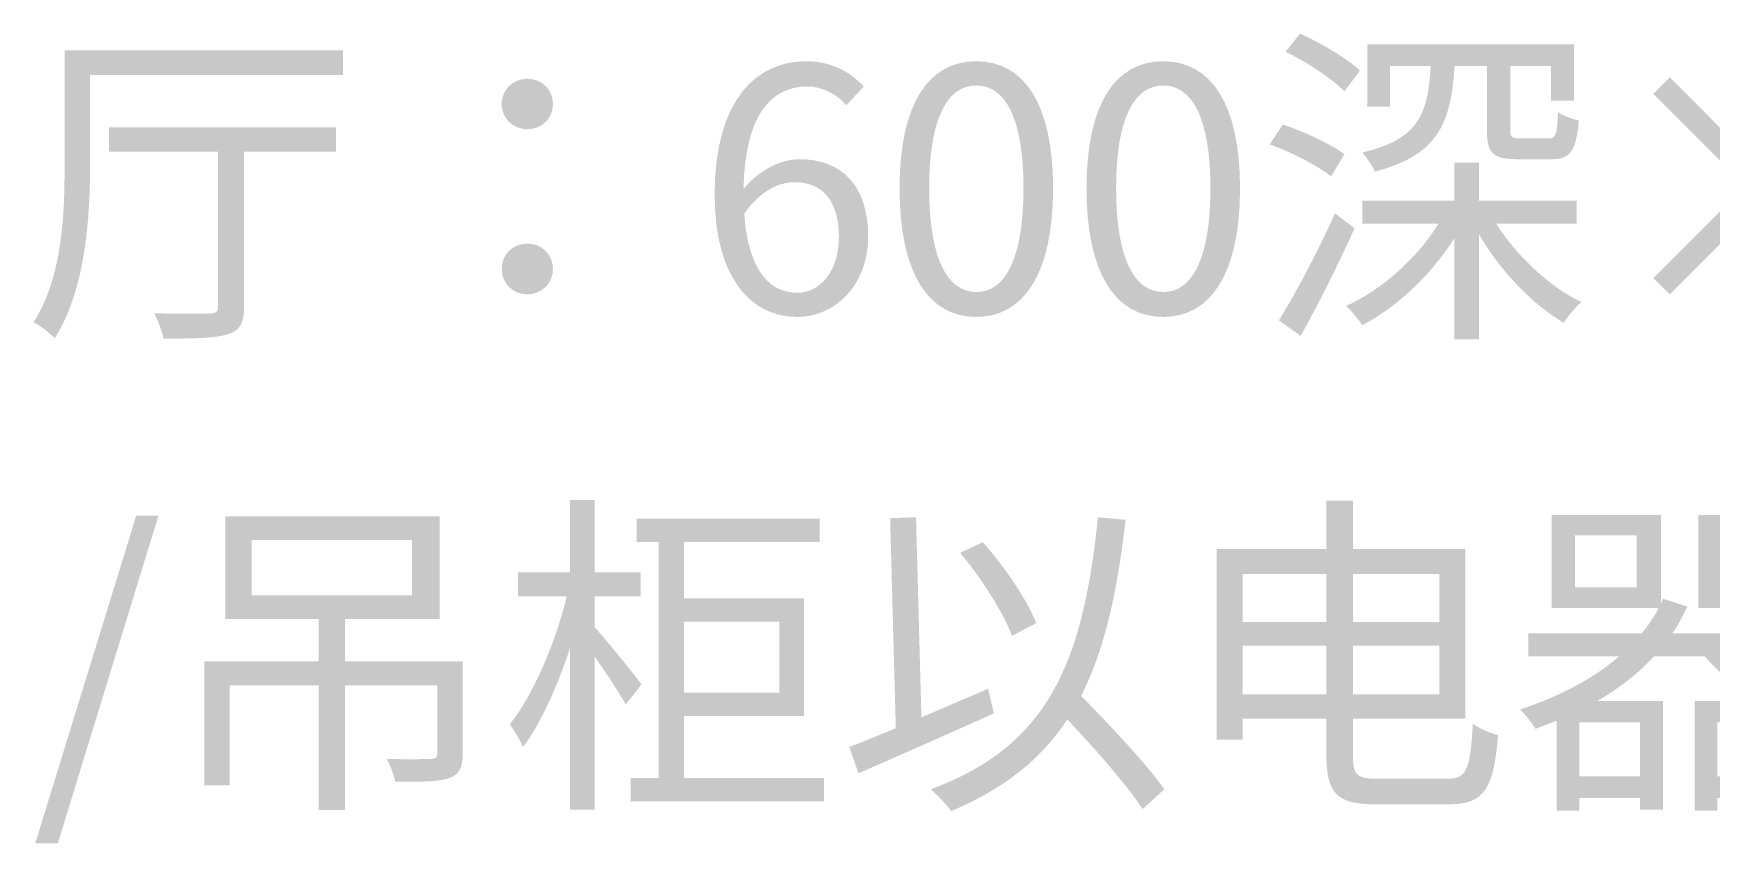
# Model space of a CAD drawing. Header units: millimetres. Extents: x -4600 to 229000, y -4300 to 19460.
# Drawn here: x 99061 to 100488, y 10144 to 10832 of the extents above; entities that cross this region are included whole.
import ezdxf

# ---------------------------------------------------------------- set-up
doc = ezdxf.new("R2010")
doc.units = ezdxf.units.MM
doc.header["$LTSCALE"] = 100
doc.layers.add('A-NOTE', color=7, linetype='Continuous', lineweight=18)

# ---------------------------------------------------------------- blocks, each defined once
blk = doc.blocks.new('A03_SHEET')
at = {"layer": 'A-NOTE'}
h = blk.add_hatch(color=256, dxfattribs=at)
edge = h.paths.add_edge_path()
edge.add_spline(control_points=[(20126.1, 10816.7), (20144.1, 10808.2), (20165.6, 10793.8), (20176.2, 10783.2)], knot_values=[0, 0, 0, 0, 1, 1, 1, 1], degree=3, periodic=0)
edge.add_line((20176.2, 10783.2), (20189.4, 10800.7))
edge.add_spline(control_points=[(20189.4, 10800.7), (20178.5, 10811), (20156.2, 10824.2), (20138.4, 10832.2)], knot_values=[0, 0, 0, 0, 1, 1, 1, 1], degree=3, periodic=0)
edge.add_line((20138.4, 10832.2), (20126.1, 10816.7))
h = blk.add_hatch(color=256, dxfattribs=at)
edge = h.paths.add_edge_path()
edge.add_line((20195.7, 10823), (20195.7, 10770))
edge.add_line((20195.7, 10770), (20214.9, 10770))
edge.add_line((20214.9, 10770), (20214.9, 10804.7))
edge.add_line((20214.9, 10804.7), (20249.6, 10804.7))
edge.add_spline(control_points=[(20249.6, 10804.7), (20247.3, 10762.3), (20238.1, 10742), (20191.4, 10731.1)], knot_values=[0, 0, 0, 0, 1, 1, 1, 1], degree=3, periodic=0)
edge.add_spline(control_points=[(20191.4, 10731.1), (20194.9, 10727.1), (20200.3, 10719.6), (20202, 10714.8)], knot_values=[0, 0, 0, 0, 1, 1, 1, 1], degree=3, periodic=0)
edge.add_spline(control_points=[(20202, 10714.8), (20255.3, 10728.8), (20266.8, 10754.9), (20269.9, 10804.7)], knot_values=[0, 0, 0, 0, 1, 1, 1, 1], degree=3, periodic=0)
edge.add_line((20269.9, 10804.7), (20297.4, 10804.7))
edge.add_line((20297.4, 10804.7), (20297.4, 10750.3))
edge.add_spline(control_points=[(20297.4, 10750.3), (20297.4, 10730.5), (20302.3, 10725.4), (20323.2, 10725.4), (20326.9, 10725.4), (20347.8, 10725.4), (20352.4, 10725.4), (20367.9, 10725.4), (20373.3, 10731.9), (20375.6, 10758.3)], knot_values=[0, 0, 0, 0, 1, 1, 1, 2, 2, 2, 3, 3, 3, 3], degree=3, periodic=0)
edge.add_spline(control_points=[(20375.6, 10758.3), (20369.9, 10759.7), (20361.9, 10762.3), (20357.9, 10765.5)], knot_values=[0, 0, 0, 0, 1, 1, 1, 1], degree=3, periodic=0)
edge.add_spline(control_points=[(20357.9, 10765.5), (20357, 10746), (20355.9, 10743.1), (20349.8, 10743.1), (20345.6, 10743.1), (20328.9, 10743.1), (20325.8, 10743.1), (20318.3, 10743.1), (20317.2, 10744.3), (20317.2, 10750.6)], knot_values=[0, 0, 0, 0, 1, 1, 1, 2, 2, 2, 3, 3, 3, 3], degree=3, periodic=0)
edge.add_line((20317.2, 10750.6), (20317.2, 10804.7))
edge.add_line((20317.2, 10804.7), (20351.9, 10804.7))
edge.add_line((20351.9, 10804.7), (20351.9, 10775.2))
edge.add_line((20351.9, 10775.2), (20371.6, 10775.2))
edge.add_line((20371.6, 10775.2), (20371.6, 10823))
edge.add_line((20371.6, 10823), (20195.7, 10823))
h = blk.add_hatch(color=256, dxfattribs=at)
edge = h.paths.add_edge_path()
edge.add_line((19087.6, 10817.9), (19087.6, 10720.2))
edge.add_spline(control_points=[(19087.6, 10720.2), (19087.6, 10678.9), (19085.8, 10624.8), (19061.2, 10586.7)], knot_values=[0, 0, 0, 0, 1, 1, 1, 1], degree=3, periodic=0)
edge.add_spline(control_points=[(19061.2, 10586.7), (19066.4, 10584.4), (19075.5, 10577.2), (19079.2, 10573.2)], knot_values=[0, 0, 0, 0, 1, 1, 1, 1], degree=3, periodic=0)
edge.add_spline(control_points=[(19079.2, 10573.2), (19105.3, 10613.9), (19109.3, 10675.8), (19109.3, 10720.2)], knot_values=[0, 0, 0, 0, 1, 1, 1, 1], degree=3, periodic=0)
edge.add_line((19109.3, 10720.2), (19109.3, 10797))
edge.add_line((19109.3, 10797), (19324.5, 10797))
edge.add_line((19324.5, 10797), (19324.5, 10817.9))
edge.add_line((19324.5, 10817.9), (19087.6, 10817.9))
edge = h.paths.add_edge_path(flags=0)
edge.add_line((19125.4, 10752.6), (19125.4, 10731.9))
edge.add_line((19125.4, 10731.9), (19218.2, 10731.9))
edge.add_line((19218.2, 10731.9), (19218.2, 10600.7))
edge.add_spline(control_points=[(19218.2, 10600.7), (19218.2, 10595.6), (19216.5, 10594.4), (19210.8, 10594.1), (19205, 10593.9), (19184.7, 10593.9), (19163.8, 10594.4)], knot_values=[0, 0, 0, 0, 1, 1, 1, 2, 2, 2, 2], degree=3, periodic=0)
edge.add_spline(control_points=[(19163.8, 10594.4), (19166.9, 10588.4), (19170.6, 10579.2), (19171.8, 10572.9)], knot_values=[0, 0, 0, 0, 1, 1, 1, 1], degree=3, periodic=0)
edge.add_spline(control_points=[(19171.8, 10572.9), (19198.7, 10572.9), (19216.2, 10573.2), (19226.5, 10576.7)], knot_values=[0, 0, 0, 0, 1, 1, 1, 1], degree=3, periodic=0)
edge.add_spline(control_points=[(19226.5, 10576.7), (19237.1, 10579.8), (19240.3, 10586.4), (19240.3, 10600.4)], knot_values=[0, 0, 0, 0, 1, 1, 1, 1], degree=3, periodic=0)
edge.add_line((19240.3, 10600.4), (19240.3, 10731.9))
edge.add_line((19240.3, 10731.9), (19318.5, 10731.9))
edge.add_line((19318.5, 10731.9), (19318.5, 10752.6))
edge.add_line((19318.5, 10752.6), (19125.4, 10752.6))
h = blk.add_hatch(color=256, dxfattribs=at)
edge = h.paths.add_edge_path()
edge.add_spline(control_points=[(19710.7, 10591.3), (19743.3, 10591.3), (19771.1, 10618.8), (19771.1, 10659.5), (19771.1, 10703.6), (19748.2, 10725.4), (19712.7, 10725.4), (19696.4, 10725.4), (19678, 10715.9), (19665.1, 10700.1)], knot_values=[0, 0, 0, 0, 1, 1, 1, 2, 2, 2, 3, 3, 3, 3], degree=3, periodic=0)
edge.add_spline(control_points=[(19665.1, 10700.1), (19666.3, 10765.2), (19690.1, 10787.2), (19719.3, 10787.2), (19731.9, 10787.2), (19744.5, 10780.9), (19752.5, 10771.2)], knot_values=[0, 0, 0, 0, 1, 1, 1, 2, 2, 2, 2], degree=3, periodic=0)
edge.add_line((19752.5, 10771.2), (19767.4, 10787.2))
edge.add_spline(control_points=[(19767.4, 10787.2), (19755.7, 10799.8), (19739.9, 10808.7), (19718.1, 10808.7), (19677.4, 10808.7), (19640.5, 10777.5), (19640.5, 10695.3), (19640.5, 10625.9), (19670.6, 10591.3), (19710.7, 10591.3)], knot_values=[0, 0, 0, 0, 1, 1, 1, 2, 2, 2, 3, 3, 3, 3], degree=3, periodic=0)
edge = h.paths.add_edge_path(flags=0)
edge.add_spline(control_points=[(19665.7, 10679.2), (19679.5, 10698.7), (19695.5, 10705.9), (19708.4, 10705.9), (19733.9, 10705.9), (19746.2, 10687.8), (19746.2, 10659.5), (19746.2, 10630.8), (19730.7, 10611.9), (19710.7, 10611.9), (19684.3, 10611.9), (19668.6, 10635.7), (19665.7, 10679.2)], knot_values=[0, 0, 0, 0, 1, 1, 1, 2, 2, 2, 3, 3, 3, 4, 4, 4, 4], degree=3, periodic=0)
h = blk.add_hatch(color=256, dxfattribs=at)
edge = h.paths.add_edge_path()
edge.add_spline(control_points=[(19863.1, 10591.3), (19902.9, 10591.3), (19928.4, 10627.4), (19928.4, 10700.7), (19928.4, 10773.5), (19902.9, 10808.7), (19863.1, 10808.7), (19823, 10808.7), (19797.8, 10773.5), (19797.8, 10700.7), (19797.8, 10627.4), (19823, 10591.3), (19863.1, 10591.3)], knot_values=[0, 0, 0, 0, 1, 1, 1, 2, 2, 2, 3, 3, 3, 4, 4, 4, 4], degree=3, periodic=0)
edge = h.paths.add_edge_path(flags=0)
edge.add_spline(control_points=[(19863.1, 10612.5), (19839.3, 10612.5), (19823, 10639.1), (19823, 10700.7), (19823, 10762), (19839.3, 10788.1), (19863.1, 10788.1), (19886.9, 10788.1), (19903.2, 10762), (19903.2, 10700.7), (19903.2, 10639.1), (19886.9, 10612.5), (19863.1, 10612.5)], knot_values=[0, 0, 0, 0, 1, 1, 1, 2, 2, 2, 3, 3, 3, 4, 4, 4, 4], degree=3, periodic=0)
h = blk.add_hatch(color=256, dxfattribs=at)
edge = h.paths.add_edge_path()
edge.add_spline(control_points=[(20022.1, 10591.3), (20061.9, 10591.3), (20087.4, 10627.4), (20087.4, 10700.7), (20087.4, 10773.5), (20061.9, 10808.7), (20022.1, 10808.7), (19982, 10808.7), (19956.8, 10773.5), (19956.8, 10700.7), (19956.8, 10627.4), (19982, 10591.3), (20022.1, 10591.3)], knot_values=[0, 0, 0, 0, 1, 1, 1, 2, 2, 2, 3, 3, 3, 4, 4, 4, 4], degree=3, periodic=0)
edge = h.paths.add_edge_path(flags=0)
edge.add_spline(control_points=[(20022.1, 10612.5), (19998.3, 10612.5), (19982, 10639.1), (19982, 10700.7), (19982, 10762), (19998.3, 10788.1), (20022.1, 10788.1), (20045.9, 10788.1), (20062.2, 10762), (20062.2, 10700.7), (20062.2, 10639.1), (20045.9, 10612.5), (20022.1, 10612.5)], knot_values=[0, 0, 0, 0, 1, 1, 1, 2, 2, 2, 3, 3, 3, 4, 4, 4, 4], degree=3, periodic=0)
h = blk.add_hatch(color=256, dxfattribs=at)
edge = h.paths.add_edge_path()
edge.add_spline(control_points=[(19481.2, 10750.9), (19492.7, 10750.9), (19503, 10759.2), (19503, 10772.3), (19503, 10785.5), (19492.7, 10793.8), (19481.2, 10793.8), (19469.7, 10793.8), (19459.4, 10785.5), (19459.4, 10772.3), (19459.4, 10759.2), (19469.7, 10750.9), (19481.2, 10750.9)], knot_values=[0, 0, 0, 0, 1, 1, 1, 2, 2, 2, 3, 3, 3, 4, 4, 4, 4], degree=3, periodic=0)
for points in [[(20609.7, 10610.5), (20623.5, 10624.2), (20545.2, 10702.7), (20623.5, 10781.2), (20609.7, 10795), (20531.2, 10716.5), (20453, 10795), (20438.9, 10780.9), (20517.4, 10702.7), (20438.9, 10624.2), (20453, 10610.5), (20531.2, 10689), (20609.7, 10610.5)], [(19062.6, 10143.7), (19081.8, 10143.7), (19167.5, 10422.5), (19148.6, 10422.5), (19062.6, 10143.7)]]:
    blk.add_hatch(color=256, dxfattribs=at).paths.add_polyline_path(points)
h = blk.add_hatch(color=256, dxfattribs=at)
edge = h.paths.add_edge_path()
edge.add_spline(control_points=[(20112.6, 10738), (20131.3, 10731.4), (20153.6, 10719.9), (20164.8, 10710.7)], knot_values=[0, 0, 0, 0, 1, 1, 1, 1], degree=3, periodic=0)
edge.add_line((20164.8, 10710.7), (20176.2, 10729.7))
edge.add_spline(control_points=[(20176.2, 10729.7), (20164.8, 10738.2), (20142.1, 10748.8), (20123.8, 10754.9)], knot_values=[0, 0, 0, 0, 1, 1, 1, 1], degree=3, periodic=0)
edge.add_line((20123.8, 10754.9), (20112.6, 10738))
h = blk.add_hatch(color=256, dxfattribs=at)
edge = h.paths.add_edge_path()
edge.add_line((20269.6, 10722.5), (20269.6, 10690.1))
edge.add_line((20269.6, 10690.1), (20191.4, 10690.1))
edge.add_line((20191.4, 10690.1), (20191.4, 10670.6))
edge.add_line((20191.4, 10670.6), (20256.2, 10670.6))
edge.add_spline(control_points=[(20256.2, 10670.6), (20237.8, 10640.8), (20207.7, 10614.2), (20177.7, 10600.7)], knot_values=[0, 0, 0, 0, 1, 1, 1, 1], degree=3, periodic=0)
edge.add_spline(control_points=[(20177.7, 10600.7), (20182, 10596.7), (20188, 10589.3), (20191.4, 10584.4)], knot_values=[0, 0, 0, 0, 1, 1, 1, 1], degree=3, periodic=0)
edge.add_spline(control_points=[(20191.4, 10584.4), (20220.6, 10599.3), (20249.6, 10626.8), (20269.6, 10658)], knot_values=[0, 0, 0, 0, 1, 1, 1, 1], degree=3, periodic=0)
edge.add_line((20269.6, 10658), (20269.6, 10572.4))
edge.add_line((20269.6, 10572.4), (20290.8, 10572.4))
edge.add_line((20290.8, 10572.4), (20290.8, 10661.2))
edge.add_spline(control_points=[(20290.8, 10661.2), (20308.9, 10630.5), (20336.4, 10601.6), (20362.7, 10586.4)], knot_values=[0, 0, 0, 0, 1, 1, 1, 1], degree=3, periodic=0)
edge.add_spline(control_points=[(20362.7, 10586.4), (20366.2, 10591.8), (20372.8, 10599.9), (20377.9, 10603.9)], knot_values=[0, 0, 0, 0, 1, 1, 1, 1], degree=3, periodic=0)
edge.add_spline(control_points=[(20377.9, 10603.9), (20351, 10616.5), (20322.6, 10643.4), (20305.2, 10670.6)], knot_values=[0, 0, 0, 0, 1, 1, 1, 1], degree=3, periodic=0)
edge.add_line((20305.2, 10670.6), (20373.6, 10670.6))
edge.add_line((20373.6, 10670.6), (20373.6, 10690.1))
edge.add_line((20373.6, 10690.1), (20290.8, 10690.1))
edge.add_line((20290.8, 10690.1), (20290.8, 10722.5))
edge.add_line((20290.8, 10722.5), (20269.6, 10722.5))
h = blk.add_hatch(color=256, dxfattribs=at)
edge = h.paths.add_edge_path()
edge.add_line((20120.4, 10588.4), (20139, 10575.2))
edge.add_spline(control_points=[(20139, 10575.2), (20153.9, 10601.9), (20171.4, 10636.8), (20184.8, 10666.6)], knot_values=[0, 0, 0, 0, 1, 1, 1, 1], degree=3, periodic=0)
edge.add_line((20184.8, 10666.6), (20168.2, 10679.5))
edge.add_spline(control_points=[(20168.2, 10679.5), (20153.9, 10647.4), (20134.1, 10610.2), (20120.4, 10588.4)], knot_values=[0, 0, 0, 0, 1, 1, 1, 1], degree=3, periodic=0)
h = blk.add_hatch(color=256, dxfattribs=at)
edge = h.paths.add_edge_path()
edge.add_spline(control_points=[(19481.2, 10610.5), (19492.7, 10610.5), (19503, 10619.1), (19503, 10632), (19503, 10645.1), (19492.7, 10653.7), (19481.2, 10653.7), (19469.7, 10653.7), (19459.4, 10645.1), (19459.4, 10632), (19459.4, 10619.1), (19469.7, 10610.5), (19481.2, 10610.5)], knot_values=[0, 0, 0, 0, 1, 1, 1, 2, 2, 2, 3, 3, 3, 4, 4, 4, 4], degree=3, periodic=0)
h = blk.add_hatch(color=256, dxfattribs=at)
edge = h.paths.add_edge_path()
edge.add_line((19517.6, 10435.7), (19517.6, 10374.3))
edge.add_line((19517.6, 10374.3), (19473.2, 10374.3))
edge.add_line((19473.2, 10374.3), (19473.2, 10353.7))
edge.add_line((19473.2, 10353.7), (19514.7, 10353.7))
edge.add_spline(control_points=[(19514.7, 10353.7), (19505.3, 10314.2), (19485.8, 10269.2), (19466.3, 10245.1)], knot_values=[0, 0, 0, 0, 1, 1, 1, 1], degree=3, periodic=0)
edge.add_spline(control_points=[(19466.3, 10245.1), (19469.7, 10240), (19475.2, 10231.4), (19477.5, 10225.7)], knot_values=[0, 0, 0, 0, 1, 1, 1, 1], degree=3, periodic=0)
edge.add_spline(control_points=[(19477.5, 10225.7), (19492.4, 10245.1), (19506.7, 10277.2), (19517.6, 10309.9)], knot_values=[0, 0, 0, 0, 1, 1, 1, 1], degree=3, periodic=0)
edge.add_line((19517.6, 10309.9), (19517.6, 10172.4))
edge.add_line((19517.6, 10172.4), (19538.5, 10172.4))
edge.add_line((19538.5, 10172.4), (19538.5, 10302.4))
edge.add_spline(control_points=[(19538.5, 10302.4), (19548.5, 10288.4), (19560, 10270.9), (19564.9, 10261.8)], knot_values=[0, 0, 0, 0, 1, 1, 1, 1], degree=3, periodic=0)
edge.add_line((19564.9, 10261.8), (19578.3, 10278.9))
edge.add_spline(control_points=[(19578.3, 10278.9), (19572.6, 10287), (19547.7, 10317.3), (19538.5, 10327.6)], knot_values=[0, 0, 0, 0, 1, 1, 1, 1], degree=3, periodic=0)
edge.add_line((19538.5, 10327.6), (19538.5, 10353.7))
edge.add_line((19538.5, 10353.7), (19577.5, 10353.7))
edge.add_line((19577.5, 10353.7), (19577.5, 10374.3))
edge.add_line((19577.5, 10374.3), (19538.5, 10374.3))
edge.add_line((19538.5, 10374.3), (19538.5, 10435.7))
edge.add_line((19538.5, 10435.7), (19517.6, 10435.7))
h = blk.add_hatch(color=256, dxfattribs=at)
edge = h.paths.add_edge_path()
edge.add_line((20067.4, 10394.1), (20067.4, 10232))
edge.add_line((20067.4, 10232), (20089.7, 10232))
edge.add_line((20089.7, 10232), (20089.7, 10249.7))
edge.add_line((20089.7, 10249.7), (20160.8, 10249.7))
edge.add_line((20160.8, 10249.7), (20160.8, 10219.4))
edge.add_spline(control_points=[(20160.8, 10219.4), (20160.8, 10185.8), (20170.2, 10177), (20202.3, 10177), (20209.5, 10177), (20257.9, 10177), (20265.6, 10177), (20296.3, 10177), (20303.2, 10192.1), (20306.9, 10235.7)], knot_values=[0, 0, 0, 0, 1, 1, 1, 2, 2, 2, 3, 3, 3, 3], degree=3, periodic=0)
edge.add_spline(control_points=[(20306.9, 10235.7), (20300.3, 10237.4), (20291.1, 10241.4), (20285.4, 10245.4)], knot_values=[0, 0, 0, 0, 1, 1, 1, 1], degree=3, periodic=0)
edge.add_spline(control_points=[(20285.4, 10245.4), (20283.4, 10208.2), (20280.5, 10198.7), (20264.5, 10198.7), (20254.2, 10198.7), (20212.3, 10198.7), (20203.7, 10198.7), (20186.5, 10198.7), (20183.4, 10202.2), (20183.4, 10218.8)], knot_values=[0, 0, 0, 0, 1, 1, 1, 2, 2, 2, 3, 3, 3, 3], degree=3, periodic=0)
edge.add_line((20183.4, 10218.8), (20183.4, 10249.7))
edge.add_line((20183.4, 10249.7), (20279.1, 10249.7))
edge.add_line((20279.1, 10249.7), (20279.1, 10394.1))
edge.add_line((20279.1, 10394.1), (20183.4, 10394.1))
edge.add_line((20183.4, 10394.1), (20183.4, 10435.1))
edge.add_line((20183.4, 10435.1), (20160.8, 10435.1))
edge.add_line((20160.8, 10435.1), (20160.8, 10394.1))
edge.add_line((20160.8, 10394.1), (20067.4, 10394.1))
h.paths.add_polyline_path([(20183.4, 10311.9), (20257, 10311.9), (20257, 10270.6), (20183.4, 10270.6), (20183.4, 10311.9)], flags=0)
h.paths.add_polyline_path([(20183.4, 10331.9), (20183.4, 10372.9), (20257, 10372.9), (20257, 10331.9), (20183.4, 10331.9)], flags=0)
h.paths.add_polyline_path([(20160.8, 10311.9), (20160.8, 10270.6), (20089.7, 10270.6), (20089.7, 10311.9), (20160.8, 10311.9)], flags=0)
h.paths.add_polyline_path([(20160.8, 10331.9), (20089.7, 10331.9), (20089.7, 10372.9), (20160.8, 10372.9), (20160.8, 10331.9)], flags=0)
h = blk.add_hatch(color=256, dxfattribs=at)
edge = h.paths.add_edge_path()
edge.add_line((19206.5, 10298.4), (19206.5, 10193))
edge.add_line((19206.5, 10193), (19227.9, 10193))
edge.add_line((19227.9, 10193), (19227.9, 10278.1))
edge.add_line((19227.9, 10278.1), (19303.6, 10278.1))
edge.add_line((19303.6, 10278.1), (19303.6, 10172.1))
edge.add_line((19303.6, 10172.1), (19326.2, 10172.1))
edge.add_line((19326.2, 10172.1), (19326.2, 10278.1))
edge.add_line((19326.2, 10278.1), (19404.7, 10278.1))
edge.add_line((19404.7, 10278.1), (19404.7, 10220.2))
edge.add_spline(control_points=[(19404.7, 10220.2), (19404.7, 10216.8), (19403.3, 10215.6), (19398.7, 10215.6)], knot_values=[0, 0, 0, 0, 1, 1, 1, 1], degree=3, periodic=0)
edge.add_spline(control_points=[(19398.7, 10215.6), (19394.4, 10215.3), (19378.6, 10215.1), (19361.7, 10215.6)], knot_values=[0, 0, 0, 0, 1, 1, 1, 1], degree=3, periodic=0)
edge.add_spline(control_points=[(19361.7, 10215.6), (19364.6, 10209.9), (19367.7, 10202.2), (19368.9, 10196.1)], knot_values=[0, 0, 0, 0, 1, 1, 1, 1], degree=3, periodic=0)
edge.add_spline(control_points=[(19368.9, 10196.1), (19391.5, 10196.1), (19405.9, 10196.1), (19415, 10199.3)], knot_values=[0, 0, 0, 0, 1, 1, 1, 1], degree=3, periodic=0)
edge.add_spline(control_points=[(19415, 10199.3), (19423.9, 10202.7), (19426.2, 10208.8), (19426.2, 10219.9)], knot_values=[0, 0, 0, 0, 1, 1, 1, 1], degree=3, periodic=0)
edge.add_line((19426.2, 10219.9), (19426.2, 10298.4))
edge.add_line((19426.2, 10298.4), (19326.2, 10298.4))
edge.add_line((19326.2, 10298.4), (19326.2, 10334.5))
edge.add_line((19326.2, 10334.5), (19406.7, 10334.5))
edge.add_line((19406.7, 10334.5), (19406.7, 10421.9))
edge.add_line((19406.7, 10421.9), (19224.2, 10421.9))
edge.add_line((19224.2, 10421.9), (19224.2, 10334.5))
edge.add_line((19224.2, 10334.5), (19303.6, 10334.5))
edge.add_line((19303.6, 10334.5), (19303.6, 10298.4))
edge.add_line((19303.6, 10298.4), (19206.5, 10298.4))
h.paths.add_polyline_path([(19246.6, 10401.8), (19383.2, 10401.8), (19383.2, 10354.6), (19246.6, 10354.6), (19246.6, 10401.8)], flags=0)
h = blk.add_hatch(color=256, dxfattribs=at)
h.paths.add_polyline_path([(19569.2, 10199.3), (19569.2, 10179.5), (19733.6, 10179.5), (19733.6, 10199.3), (19614.4, 10199.3), (19614.4, 10252), (19716.4, 10252), (19716.4, 10352), (19614.4, 10352), (19614.4, 10400.1), (19729.9, 10400.1), (19729.9, 10419.9), (19574.3, 10419.9), (19574.3, 10400.1), (19592.9, 10400.1), (19592.9, 10199.3), (19569.2, 10199.3)])
h.paths.add_polyline_path([(19614.4, 10332.2), (19695.5, 10332.2), (19695.5, 10271.8), (19614.4, 10271.8), (19614.4, 10332.2)], flags=0)
h = blk.add_hatch(color=256, dxfattribs=at)
edge = h.paths.add_edge_path()
edge.add_line((19789.8, 10420.2), (19794.6, 10241.7))
edge.add_spline(control_points=[(19794.6, 10241.7), (19779.7, 10235.4), (19766.3, 10230), (19755.1, 10225.7)], knot_values=[0, 0, 0, 0, 1, 1, 1, 1], degree=3, periodic=0)
edge.add_line((19755.1, 10225.7), (19762.8, 10203.3))
edge.add_spline(control_points=[(19762.8, 10203.3), (19794.3, 10217.1), (19838.2, 10236.3), (19878, 10254.3)], knot_values=[0, 0, 0, 0, 1, 1, 1, 1], degree=3, periodic=0)
edge.add_line((19878, 10254.3), (19873.1, 10275.2))
edge.add_line((19873.1, 10275.2), (19816.4, 10250.9))
edge.add_line((19816.4, 10250.9), (19811.8, 10421))
edge.add_line((19811.8, 10421), (19789.8, 10420.2))
h = blk.add_hatch(color=256, dxfattribs=at)
edge = h.paths.add_edge_path()
edge.add_spline(control_points=[(19966.5, 10421), (19953.9, 10296.1), (19923.5, 10226.2), (19824.4, 10189.8)], knot_values=[0, 0, 0, 0, 1, 1, 1, 1], degree=3, periodic=0)
edge.add_spline(control_points=[(19824.4, 10189.8), (19829.6, 10185.3), (19838.5, 10176.1), (19841.6, 10171.2)], knot_values=[0, 0, 0, 0, 1, 1, 1, 1], degree=3, periodic=0)
edge.add_spline(control_points=[(19841.6, 10171.2), (19886.6, 10190.1), (19918.1, 10215.1), (19940.5, 10249.1)], knot_values=[0, 0, 0, 0, 1, 1, 1, 1], degree=3, periodic=0)
edge.add_spline(control_points=[(19940.5, 10249.1), (19964.8, 10223.4), (19991.4, 10193), (20004.6, 10172.9)], knot_values=[0, 0, 0, 0, 1, 1, 1, 1], degree=3, periodic=0)
edge.add_line((20004.6, 10172.9), (20023, 10189.8))
edge.add_spline(control_points=[(20023, 10189.8), (20008.1, 10211), (19977.7, 10243.1), (19952.2, 10269.2)], knot_values=[0, 0, 0, 0, 1, 1, 1, 1], degree=3, periodic=0)
edge.add_spline(control_points=[(19952.2, 10269.2), (19972, 10307.9), (19983.1, 10356.9), (19990, 10418.8)], knot_values=[0, 0, 0, 0, 1, 1, 1, 1], degree=3, periodic=0)
edge.add_line((19990, 10418.8), (19966.5, 10421))
edge = h.paths.add_edge_path(flags=0)
edge.add_spline(control_points=[(19849.3, 10390.7), (19867.4, 10369.5), (19886, 10340), (19893.5, 10320.2)], knot_values=[0, 0, 0, 0, 1, 1, 1, 1], degree=3, periodic=0)
edge.add_line((19893.5, 10320.2), (19914.1, 10331.1))
edge.add_spline(control_points=[(19914.1, 10331.1), (19906.1, 10350.9), (19887.4, 10378.9), (19868.5, 10399.8)], knot_values=[0, 0, 0, 0, 1, 1, 1, 1], degree=3, periodic=0)
edge.add_line((19868.5, 10399.8), (19849.3, 10390.7))
h = blk.add_hatch(color=256, dxfattribs=at)
edge = h.paths.add_edge_path()
edge.add_line((20447.3, 10351.7), (20445.5, 10348))
edge.add_line((20445.5, 10348), (20445.5, 10423))
edge.add_line((20445.5, 10423), (20352.4, 10423))
edge.add_line((20352.4, 10423), (20352.4, 10344))
edge.add_line((20352.4, 10344), (20443.5, 10344))
edge.add_spline(control_points=[(20443.5, 10344), (20439.5, 10336.2), (20434.7, 10329.1), (20428.9, 10322.2)], knot_values=[0, 0, 0, 0, 1, 1, 1, 1], degree=3, periodic=0)
edge.add_line((20428.9, 10322.2), (20332.7, 10322.2))
edge.add_line((20332.7, 10322.2), (20332.7, 10302.7))
edge.add_line((20332.7, 10302.7), (20409.7, 10302.7))
edge.add_spline(control_points=[(20409.7, 10302.7), (20387.7, 10283.5), (20358.7, 10268.6), (20325.5, 10257.5)], knot_values=[0, 0, 0, 0, 1, 1, 1, 1], degree=3, periodic=0)
edge.add_spline(control_points=[(20325.5, 10257.5), (20329.8, 10253.7), (20336.1, 10245.7), (20338.7, 10241.1)], knot_values=[0, 0, 0, 0, 1, 1, 1, 1], degree=3, periodic=0)
edge.add_line((20338.7, 10241.1), (20356.7, 10248))
edge.add_line((20356.7, 10248), (20356.7, 10171.5))
edge.add_line((20356.7, 10171.5), (20375.9, 10171.5))
edge.add_line((20375.9, 10171.5), (20375.9, 10182.4))
edge.add_line((20375.9, 10182.4), (20427.5, 10182.4))
edge.add_line((20427.5, 10182.4), (20427.5, 10172.4))
edge.add_line((20427.5, 10172.4), (20447.3, 10172.4))
edge.add_line((20447.3, 10172.4), (20447.3, 10264.9))
edge.add_line((20447.3, 10264.9), (20391.4, 10264.9))
edge.add_spline(control_points=[(20391.4, 10264.9), (20409.7, 10275.5), (20426.1, 10288.1), (20439.5, 10302.7)], knot_values=[0, 0, 0, 0, 1, 1, 1, 1], degree=3, periodic=0)
edge.add_line((20439.5, 10302.7), (20482.8, 10302.7))
edge.add_spline(control_points=[(20482.8, 10302.7), (20495.1, 10288.4), (20511.1, 10275.5), (20529.2, 10264.9)], knot_values=[0, 0, 0, 0, 1, 1, 1, 1], degree=3, periodic=0)
edge.add_line((20529.2, 10264.9), (20474.2, 10264.9))
edge.add_line((20474.2, 10264.9), (20474.2, 10171.5))
edge.add_line((20474.2, 10171.5), (20493.4, 10171.5))
edge.add_line((20493.4, 10171.5), (20493.4, 10182.4))
edge.add_line((20493.4, 10182.4), (20545.8, 10182.4))
edge.add_line((20545.8, 10182.4), (20545.8, 10172.4))
edge.add_line((20545.8, 10172.4), (20565.9, 10172.4))
edge.add_line((20565.9, 10172.4), (20565.9, 10247.4))
edge.add_spline(control_points=[(20565.9, 10247.4), (20571.9, 10245.1), (20578.2, 10243.1), (20584.2, 10241.4)], knot_values=[0, 0, 0, 0, 1, 1, 1, 1], degree=3, periodic=0)
edge.add_spline(control_points=[(20584.2, 10241.4), (20587.4, 10246.6), (20593.4, 10254.6), (20598, 10258.6)], knot_values=[0, 0, 0, 0, 1, 1, 1, 1], degree=3, periodic=0)
edge.add_spline(control_points=[(20598, 10258.6), (20565, 10266.6), (20531.8, 10283), (20510, 10302.7)], knot_values=[0, 0, 0, 0, 1, 1, 1, 1], degree=3, periodic=0)
edge.add_line((20510, 10302.7), (20589.6, 10302.7))
edge.add_line((20589.6, 10302.7), (20589.6, 10322.2))
edge.add_line((20589.6, 10322.2), (20455, 10322.2))
edge.add_spline(control_points=[(20455, 10322.2), (20459.9, 10329.4), (20464.2, 10337.1), (20467.9, 10345.1)], knot_values=[0, 0, 0, 0, 1, 1, 1, 1], degree=3, periodic=0)
edge.add_line((20467.9, 10345.1), (20447.3, 10351.7))
h.paths.add_polyline_path([(20477.1, 10423), (20477.1, 10344), (20570.7, 10344), (20570.7, 10423), (20477.1, 10423)], flags=0)
h.paths.add_polyline_path([(20496.8, 10405.6), (20550.1, 10405.6), (20550.1, 10361.5), (20496.8, 10361.5), (20496.8, 10405.6)], flags=0)
h.paths.add_polyline_path([(20493.4, 10200.7), (20493.4, 10246.6), (20545.8, 10246.6), (20545.8, 10200.7), (20493.4, 10200.7)], flags=0)
h.paths.add_polyline_path([(20375.9, 10200.7), (20375.9, 10246.6), (20427.5, 10246.6), (20427.5, 10200.7), (20375.9, 10200.7)], flags=0)
h.paths.add_polyline_path([(20372.2, 10405.6), (20424.9, 10405.6), (20424.9, 10361.5), (20372.2, 10361.5), (20372.2, 10405.6)], flags=0)

msp = doc.modelspace()

# ---------------------------------------------------------------- block references
msp.add_blockref('A03_SHEET', (80000, 0))

doc.saveas('drawing.dxf')
